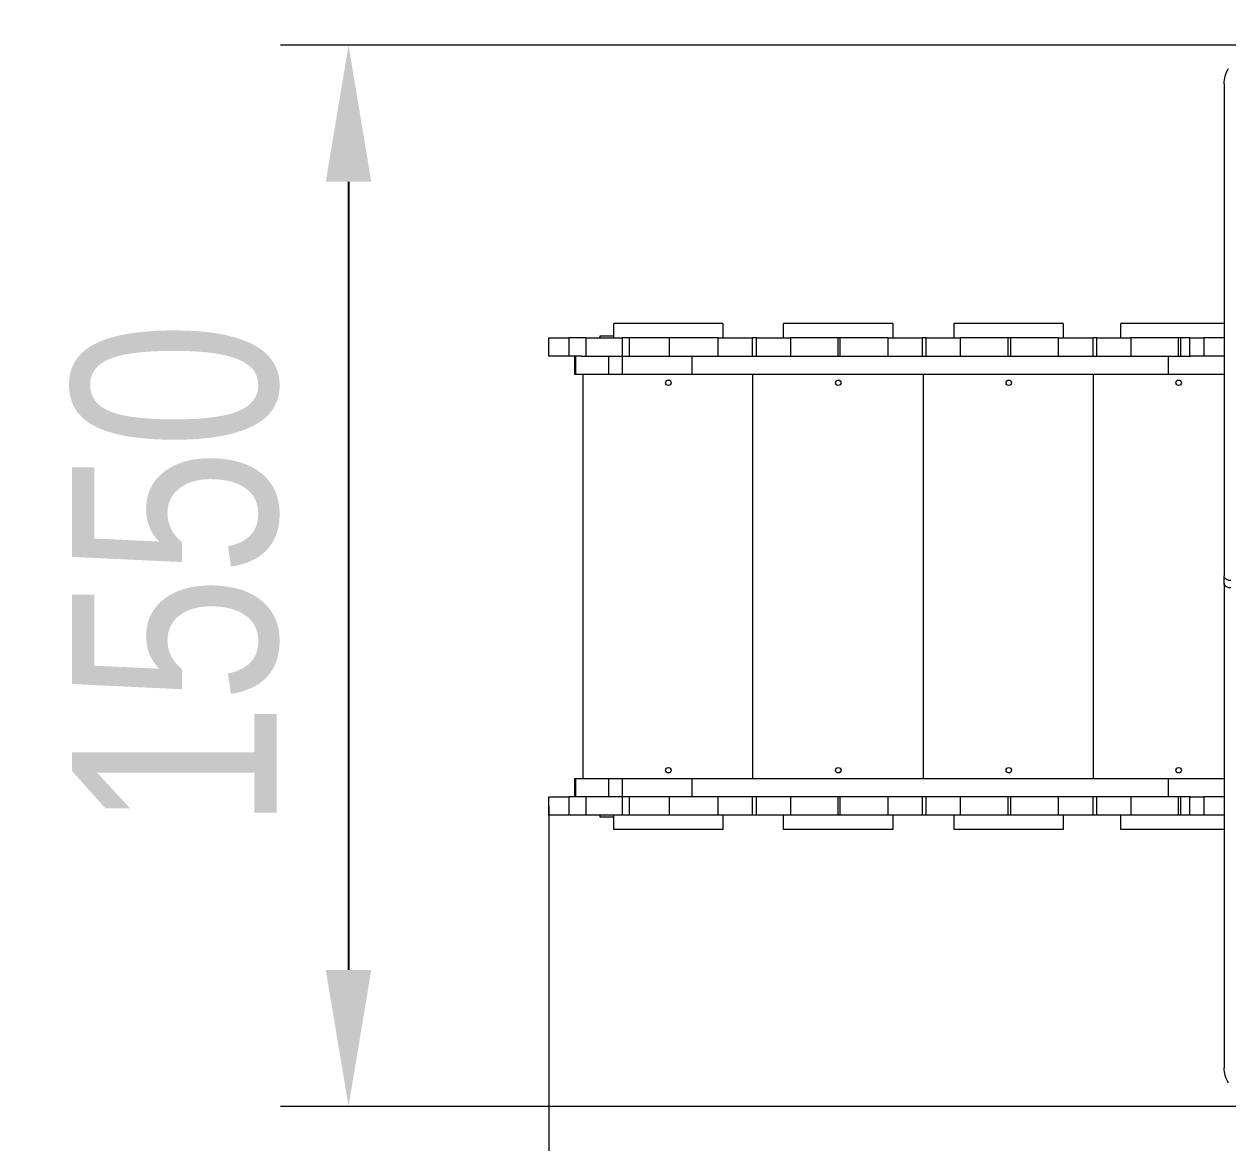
# Model space of a CAD drawing. Header units: millimetres. Extents: x -4298 to 4316, y -3015 to 2346.
# Drawn here: x -2823 to -1058, y -763 to 877 of the extents above; entities that cross this region are included whole.
import ezdxf

# ---------------------------------------------------------------- set-up
doc = ezdxf.new("R2010")
doc.units = ezdxf.units.MM
for name, color, linetype in [('DIKOM_ОБЪЕКТ', 7, 'Continuous'), ('DIKOM_РАЗМЕР_ЗОНА', 7, 'Continuous'), ('DIKOM_РАЗМЕР_ОБЪЕКТА', 7, 'Continuous')]:
    doc.layers.add(name, color=color, linetype=linetype)
doc.styles.add('style1', font='arial.ttf', dxfattribs={"width": 0.8})
doc.dimstyles.new('1-50', dxfattribs={"dimtxt": 300, "dimasz": 200, "dimexe": 100, "dimexo": 0, "dimgap": 100, "dimtad": 1, "dimtxsty": 'style1', "dimcen": 200, "dimclrd": 7, "dimclre": 7, "dimclrt": 7, "dimadec": 1, "dimazin": 2, "dimtfac": 1, "dimtmove": 0, "dimatfit": 2, "dimfxl": 0, "dimlwd": 25, "dimlwe": 18, "dimarcsym": 0})

# ---------------------------------------------------------------- blocks, each defined once
blk = doc.blocks.new('*D0')
at = {"layer": 'Defpoints', "color": 0, "transparency": 16777216}
for p in [(2316.1, 67.7), (-2053.5, -269.5), (2316.1, -1317.9)]:
    blk.add_point(p, dxfattribs=at)
at = {"layer": 'DIKOM_РАЗМЕР_ОБЪЕКТА', "color": 7, "lineweight": 18, "transparency": 16777216}
for p, q in [((2316.1, 67.7), (2316.1, -1417.9)), ((-2053.5, -269.5), (-2053.5, -1417.9))]:
    blk.add_line(p, q, dxfattribs=at)
at = {"layer": 'DIKOM_РАЗМЕР_ОБЪЕКТА', "color": 7, "lineweight": 25, "transparency": 16777216}
blk.add_line((-1853.5, -1317.9), (2116.1, -1317.9), dxfattribs=at)
at = {"layer": 'DIKOM_РАЗМЕР_ОБЪЕКТА', "color": 7, "transparency": 16777216}
for points in [[(-1853.5, -1284.5), (-1853.5, -1351.2), (-2053.5, -1317.9)], [(2116.1, -1284.5), (2116.1, -1351.2), (2316.1, -1317.9)]]:
    blk.add_solid(points, dxfattribs=at)
at = {"layer": 'DIKOM_РАЗМЕР_ОБЪЕКТА', "color": 7, "transparency": 16777216, "insert": (319.3, -1064.7), "char_height": 300, "attachment_point": 5, "style": 'style1'}
blk.add_mtext('4400', dxfattribs=at)
blk = doc.blocks.new('*D1')
at = {"layer": 'Defpoints', "color": 0, "transparency": 16777216}
for p in [(-35.7, 845.8), (-2347.2, -709.8), (-35.7, -709.8)]:
    blk.add_point(p, dxfattribs=at)
at = {"layer": 'DIKOM_РАЗМЕР_ОБЪЕКТА', "color": 7, "lineweight": 18, "transparency": 16777216}
for p, q in [((-35.7, 845.8), (-2447.2, 845.8)), ((-35.7, -709.8), (-2447.2, -709.8))]:
    blk.add_line(p, q, dxfattribs=at)
at = {"layer": 'DIKOM_РАЗМЕР_ОБЪЕКТА', "color": 7, "lineweight": 25, "transparency": 16777216}
blk.add_line((-2347.2, 645.8), (-2347.2, -509.8), dxfattribs=at)
at = {"layer": 'DIKOM_РАЗМЕР_ОБЪЕКТА', "color": 7, "transparency": 16777216}
for points in [[(-2380.6, 645.8), (-2313.9, 645.8), (-2347.2, 845.8)], [(-2380.6, -509.8), (-2313.9, -509.8), (-2347.2, -709.8)]]:
    blk.add_solid(points, dxfattribs=at)
at = {"layer": 'DIKOM_РАЗМЕР_ОБЪЕКТА', "color": 7, "transparency": 16777216, "insert": (-2600.4, 68), "char_height": 300, "attachment_point": 5, "rotation": 90, "style": 'style1'}
blk.add_mtext('1550', dxfattribs=at)
blk = doc.blocks.new('*D2')
at = {"layer": 'Defpoints', "color": 0, "transparency": 16777216}
for p in [(-3553.5, -622.2), (4316.1, -622.2), (4316.1, -2914.9)]:
    blk.add_point(p, dxfattribs=at)
at = {"layer": 'DIKOM_РАЗМЕР_ЗОНА', "color": 7, "lineweight": 18, "transparency": 16777216}
for p, q in [((-3553.5, -622.2), (-3553.5, -3014.9)), ((4316.1, -622.2), (4316.1, -3014.9))]:
    blk.add_line(p, q, dxfattribs=at)
at = {"layer": 'DIKOM_РАЗМЕР_ЗОНА', "color": 7, "lineweight": 25, "transparency": 16777216}
blk.add_line((-3353.5, -2914.9), (4116.1, -2914.9), dxfattribs=at)
at = {"layer": 'DIKOM_РАЗМЕР_ЗОНА', "color": 7, "transparency": 16777216}
for points in [[(-3353.5, -2881.5), (-3353.5, -2948.2), (-3553.5, -2914.9)], [(4116.1, -2881.5), (4116.1, -2948.2), (4316.1, -2914.9)]]:
    blk.add_solid(points, dxfattribs=at)
at = {"layer": 'DIKOM_РАЗМЕР_ЗОНА', "color": 7, "transparency": 16777216, "insert": (330.3, -2661.7), "char_height": 300, "attachment_point": 5, "style": 'style1'}
blk.add_mtext('7900', dxfattribs=at)
blk = doc.blocks.new('*D3')
at = {"layer": 'Defpoints', "color": 0, "transparency": 16777216}
for p in [(2783.8, 2345.8), (-3847.8, -2209.8), (2783.8, -2209.8)]:
    blk.add_point(p, dxfattribs=at)
at = {"layer": 'DIKOM_РАЗМЕР_ЗОНА', "color": 7, "lineweight": 18, "transparency": 16777216}
for p, q in [((2783.8, 2345.8), (-3947.8, 2345.8)), ((2783.8, -2209.8), (-3947.8, -2209.8))]:
    blk.add_line(p, q, dxfattribs=at)
at = {"layer": 'DIKOM_РАЗМЕР_ЗОНА', "color": 7, "lineweight": 25, "transparency": 16777216}
blk.add_line((-3847.8, 2145.8), (-3847.8, -2009.8), dxfattribs=at)
at = {"layer": 'DIKOM_РАЗМЕР_ЗОНА', "color": 7, "transparency": 16777216}
for points in [[(-3881.2, 2145.8), (-3814.5, 2145.8), (-3847.8, 2345.8)], [(-3881.2, -2009.8), (-3814.5, -2009.8), (-3847.8, -2209.8)]]:
    blk.add_solid(points, dxfattribs=at)
at = {"layer": 'DIKOM_РАЗМЕР_ЗОНА', "color": 7, "transparency": 16777216, "insert": (-4101, 68), "char_height": 300, "attachment_point": 5, "rotation": 90, "style": 'style1'}
blk.add_mtext('4550', dxfattribs=at)

msp = doc.modelspace()

# ---------------------------------------------------------------- linework, layer by layer
at = {"layer": 'DIKOM_ОБЪЕКТ', "color": 7, "linetype": 'Continuous', "lineweight": 15}
for p, q in [((-1063.887, 789.256), (-1063.887, 68.007)), ((-1958.481, 417.007), (-1958.481, 438.007)), ((-1798.481, 438.007), (-1958.481, 438.007)), ((-1798.481, 438.007), (-1798.481, 417.007)), ((-1709.481, 417.007), (-1709.481, 438.007)), ((-1549.481, 438.007), (-1709.481, 438.007)), ((-1549.481, 438.007), (-1549.481, 417.007)), ((-1459.481, 417.007), (-1459.481, 438.007)), ((-1299.481, 438.007), (-1459.481, 438.007)), ((-1299.481, 438.007), (-1299.481, 417.007)), ((-1215.26, 417.007), (-1215.26, 438.007)), ((-1063.887, 438.007), (-1215.26, 438.007)), ((-2053.481, 390.007), (-2053.481, 417.007)), ((-2053.481, 417.007), (-2024.352, 417.007)), ((-2024.352, 417.007), (-2024.352, 390.007)), ((-1999.165, 417.007), (-2024.352, 417.007)), ((-1999.165, 390.007), (-1999.165, 417.007)), ((-1999.165, 417.007), (-1946.23, 417.007)), ((-1978.481, 420.007), (-1958.481, 420.007)), ((-1978.481, 417.007), (-1978.481, 420.007)), ((-1946.23, 417.007), (-1946.23, 390.007)), ((-1935.442, 417.007), (-1946.23, 417.007)), ((-1935.442, 390.007), (-1935.442, 417.007)), ((-1876.531, 417.007), (-1935.442, 417.007)), ((-1876.531, 390.007), (-1876.531, 417.007)), ((-1805.481, 417.007), (-1876.531, 417.007)), ((-1805.481, 390.007), (-1805.481, 417.007)), ((-1805.481, 417.007), (-1755.481, 417.007)), ((-1755.481, 417.007), (-1755.481, 390.007)), ((-1749.481, 417.007), (-1755.481, 417.007)), ((-1749.481, 390.007), (-1749.481, 417.007)), ((-1749.481, 417.007), (-1699.481, 417.007)), ((-1699.481, 417.007), (-1699.481, 390.007)), ((-1629.481, 417.007), (-1699.481, 417.007)), ((-1629.481, 390.007), (-1629.481, 417.007)), ((-1626.481, 417.007), (-1629.481, 417.007)), ((-1626.481, 390.007), (-1626.481, 417.007)), ((-1556.481, 417.007), (-1626.481, 417.007)), ((-1556.481, 390.007), (-1556.481, 417.007)), ((-1556.481, 417.007), (-1506.481, 417.007)), ((-1506.481, 417.007), (-1506.481, 390.007)), ((-1500.481, 417.007), (-1506.481, 417.007)), ((-1500.481, 390.007), (-1500.481, 417.007)), ((-1500.481, 417.007), (-1450.481, 417.007)), ((-1450.481, 417.007), (-1450.481, 390.007)), ((-1380.481, 417.007), (-1450.481, 417.007)), ((-1380.481, 390.007), (-1380.481, 417.007)), ((-1376.481, 417.007), (-1380.481, 417.007)), ((-1376.481, 390.007), (-1376.481, 417.007)), ((-1306.481, 417.007), (-1376.481, 417.007)), ((-1306.481, 390.007), (-1306.481, 417.007)), ((-1306.481, 417.007), (-1256.481, 417.007)), ((-1256.481, 417.007), (-1256.481, 390.007)), ((-1250.481, 417.007), (-1256.481, 417.007)), ((-1250.481, 390.007), (-1250.481, 417.007)), ((-1250.481, 417.007), (-1200.481, 417.007)), ((-1200.481, 417.007), (-1200.481, 390.007)), ((-1130.481, 417.007), (-1200.481, 417.007)), ((-1130.481, 390.007), (-1130.481, 417.007)), ((-1127.481, 417.007), (-1130.481, 417.007)), ((-1127.481, 390.007), (-1127.481, 417.007)), ((-1113.939, 417.007), (-1127.481, 417.007)), ((-1113.939, 390.007), (-1113.939, 417.007)), ((-1113.939, 417.007), (-1093.763, 417.007)), ((-1093.763, 417.007), (-1093.763, 390.007)), ((-1063.887, 417.007), (-1093.763, 417.007)), ((-2024.352, 390.007), (-2053.481, 390.007)), ((-2005.835, 390.007), (-2024.352, 390.007)), ((-2015.374, 363.007), (-2015.374, 390.007)), ((-2014.726, 390.007), (-2014.726, 363.007)), ((-2005.835, 390.007), (-1966.068, 390.007)), ((-1966.068, 390.007), (-1966.068, 363.007)), ((-1966.068, 390.007), (-1945.94, 390.007)), ((-1945.94, 390.007), (-1945.94, 363.007)), ((-1945.94, 390.007), (-1844.071, 390.007)), ((-1844.071, 390.007), (-1844.071, 363.007)), ((-1844.071, 390.007), (-1146.026, 390.007)), ((-1146.026, 390.007), (-1146.026, 363.007)), ((-1146.026, 390.007), (-1113.145, 390.007)), ((-1093.763, 390.007), (-1113.145, 390.007)), ((-1063.887, 390.007), (-1093.763, 390.007)), ((-2014.726, 363.007), (-2015.374, 363.007)), ((-1966.068, 363.007), (-2014.726, 363.007)), ((-2003.481, -228.993), (-2003.481, 363.007)), ((-1945.94, 363.007), (-1966.068, 363.007)), ((-1844.071, 363.007), (-1945.94, 363.007)), ((-1146.026, 363.007), (-1844.071, 363.007)), ((-1754.481, -228.993), (-1754.481, 363.007)), ((-1504.481, -228.993), (-1504.481, 363.007)), ((-1255.481, -228.993), (-1255.481, 363.007)), ((-1063.887, 363.007), (-1146.026, 363.007)), ((-1063.887, 57.4), (-1063.887, 68.007)), ((-1063.887, 57.4), (-1063.887, 50.329)), ((-1063.887, 50.329), (-1063.887, -653.242)), ((-2015.374, -255.993), (-2015.374, -228.993)), ((-2015.374, -228.993), (-2014.726, -228.993)), ((-2014.726, -228.993), (-2014.726, -255.993)), ((-2014.726, -228.993), (-1966.068, -228.993)), ((-1966.068, -228.993), (-1966.068, -255.993)), ((-1966.068, -228.993), (-1945.94, -228.993)), ((-1945.94, -228.993), (-1945.94, -255.993)), ((-1945.94, -228.993), (-1844.071, -228.993)), ((-1844.071, -228.993), (-1844.071, -255.993)), ((-1844.071, -228.993), (-1146.026, -228.993)), ((-1146.026, -228.993), (-1146.026, -255.993)), ((-1146.026, -228.993), (-1063.887, -228.993)), ((-2053.481, -282.993), (-2053.481, -255.993)), ((-2053.481, -255.993), (-2024.352, -255.993)), ((-2024.352, -255.993), (-2024.352, -282.993)), ((-2005.835, -255.993), (-2024.352, -255.993)), ((-1966.068, -255.993), (-2005.835, -255.993)), ((-1999.165, -282.993), (-1999.165, -255.993)), ((-1945.94, -255.993), (-1966.068, -255.993)), ((-1946.23, -255.993), (-1946.23, -282.993)), ((-1844.071, -255.993), (-1945.94, -255.993)), ((-1935.442, -282.993), (-1935.442, -255.993)), ((-1876.531, -282.993), (-1876.531, -255.993)), ((-1146.026, -255.993), (-1844.071, -255.993)), ((-1805.481, -282.993), (-1805.481, -255.993)), ((-1755.481, -255.993), (-1755.481, -282.993)), ((-1749.481, -282.993), (-1749.481, -255.993)), ((-1699.481, -255.993), (-1699.481, -282.993)), ((-1629.481, -282.993), (-1629.481, -255.993)), ((-1626.481, -282.993), (-1626.481, -255.993)), ((-1556.481, -282.993), (-1556.481, -255.993)), ((-1506.481, -255.993), (-1506.481, -282.993)), ((-1500.481, -282.993), (-1500.481, -255.993)), ((-1450.481, -255.993), (-1450.481, -282.993)), ((-1380.481, -282.993), (-1380.481, -255.993)), ((-1376.481, -282.993), (-1376.481, -255.993)), ((-1306.481, -282.993), (-1306.481, -255.993)), ((-1256.481, -255.993), (-1256.481, -282.993)), ((-1250.481, -282.993), (-1250.481, -255.993)), ((-1200.481, -255.993), (-1200.481, -282.993)), ((-1113.145, -255.993), (-1146.026, -255.993)), ((-1130.481, -282.993), (-1130.481, -255.993)), ((-1127.481, -282.993), (-1127.481, -255.993)), ((-1113.939, -282.993), (-1113.939, -255.993)), ((-1113.145, -255.993), (-1093.763, -255.993)), ((-1093.763, -255.993), (-1093.763, -282.993)), ((-1063.887, -255.993), (-1093.763, -255.993)), ((-2024.352, -282.993), (-2053.481, -282.993)), ((-1999.165, -282.993), (-2024.352, -282.993)), ((-1946.23, -282.993), (-1999.165, -282.993)), ((-1978.481, -285.993), (-1978.481, -282.993)), ((-1958.481, -285.993), (-1978.481, -285.993)), ((-1958.481, -303.993), (-1958.481, -282.993)), ((-1935.442, -282.993), (-1946.23, -282.993)), ((-1876.531, -282.993), (-1935.442, -282.993)), ((-1805.481, -282.993), (-1876.531, -282.993)), ((-1755.481, -282.993), (-1805.481, -282.993)), ((-1798.481, -282.993), (-1798.481, -303.993)), ((-1749.481, -282.993), (-1755.481, -282.993)), ((-1699.481, -282.993), (-1749.481, -282.993)), ((-1709.481, -303.993), (-1709.481, -282.993)), ((-1629.481, -282.993), (-1699.481, -282.993)), ((-1626.481, -282.993), (-1629.481, -282.993)), ((-1556.481, -282.993), (-1626.481, -282.993)), ((-1506.481, -282.993), (-1556.481, -282.993)), ((-1549.481, -282.993), (-1549.481, -303.993)), ((-1500.481, -282.993), (-1506.481, -282.993)), ((-1450.481, -282.993), (-1500.481, -282.993)), ((-1459.481, -303.993), (-1459.481, -282.993)), ((-1380.481, -282.993), (-1450.481, -282.993)), ((-1376.481, -282.993), (-1380.481, -282.993)), ((-1306.481, -282.993), (-1376.481, -282.993)), ((-1256.481, -282.993), (-1306.481, -282.993)), ((-1299.481, -282.993), (-1299.481, -303.993)), ((-1250.481, -282.993), (-1256.481, -282.993)), ((-1200.481, -282.993), (-1250.481, -282.993)), ((-1215.26, -303.993), (-1215.26, -282.993)), ((-1130.481, -282.993), (-1200.481, -282.993)), ((-1127.481, -282.993), (-1130.481, -282.993)), ((-1113.939, -282.993), (-1127.481, -282.993)), ((-1093.763, -282.993), (-1113.939, -282.993)), ((-1063.887, -282.993), (-1093.763, -282.993)), ((-1798.481, -303.993), (-1958.481, -303.993)), ((-1549.481, -303.993), (-1709.481, -303.993)), ((-1299.481, -303.993), (-1459.481, -303.993)), ((-1063.887, -303.993), (-1215.26, -303.993))]:
    msp.add_line(p, q, dxfattribs=at)
at = {"layer": 'DIKOM_ОБЪЕКТ', "color": 7, "linetype": 'Continuous', "lineweight": 15, "flags": 128}
for points in [[(-1063.887, 789.256), (-1063.784, 792.121), (-1063.476, 794.979), (-1062.964, 797.822), (-1062.249, 800.643), (-1061.333, 803.435), (-1060.218, 806.19), (-1058.907, 808.902), (-1057.404, 811.564)], [(-1053.887, 60.936), (-1055.31, 61.008), (-1056.704, 61.222), (-1058.041, 61.575), (-1059.293, 62.058), (-1060.436, 62.663), (-1061.444, 63.376), (-1062.299, 64.184), (-1062.983, 65.069), (-1063.482, 66.015), (-1063.785, 67), (-1063.887, 68.007)], [(-1053.887, 50.329), (-1055.31, 50.401), (-1056.704, 50.615), (-1058.041, 50.968), (-1059.293, 51.452), (-1060.436, 52.056), (-1061.444, 52.77), (-1062.299, 53.577), (-1062.983, 54.463), (-1063.482, 55.408), (-1063.785, 56.394), (-1063.887, 57.4)], [(-1057.404, -675.55), (-1058.907, -672.889), (-1060.218, -670.177), (-1061.333, -667.421), (-1062.249, -664.629), (-1062.964, -661.808), (-1063.476, -658.965), (-1063.784, -656.107), (-1063.887, -653.242)]]:
    msp.add_lwpolyline(points, dxfattribs=at)
at = {"layer": 'DIKOM_ОБЪЕКТ', "color": 7, "linetype": 'Continuous', "lineweight": 15}
for centre in [(-1878.481, 351.007), (-1629.481, 351.007), (-1379.481, 351.007), (-1130.481, 351.007), (-1878.481, -216.993), (-1629.481, -216.993), (-1379.481, -216.993), (-1130.481, -216.993)]:
    msp.add_circle(centre, 4, dxfattribs=at)
msp.add_arc((-1058.278, 50.206), 5.623, 139.403851, 178.743363, dxfattribs=at)

# ---------------------------------------------------------------- dimensions: what is measured, and where the dimension line sits
at = {"layer": 'DIKOM_РАЗМЕР_ЗОНА'}
dim = msp.add_linear_dim(base=(-3847.821, -2209.811), p1=(2783.752, 2345.824), p2=(2783.752, -2209.811), angle=90, text='4550', dimstyle='1-50', dxfattribs=at)
dim.commit()
dim.dimension.update_dxf_attribs({"geometry": '*D3', "text_midpoint": (-3847.821, 68.007), "dimtype": 160})
dim = msp.add_linear_dim(base=(4316.081, -2914.878), p1=(-3553.481, -622.199), p2=(4316.081, -622.199), text='7900', dimstyle='1-50', dxfattribs=at)
dim.commit()
dim.dimension.update_dxf_attribs({"geometry": '*D2', "text_midpoint": (330.252, -2914.878), "dimtype": 160})
at = {"layer": 'DIKOM_РАЗМЕР_ОБЪЕКТА'}
dim = msp.add_linear_dim(base=(-2347.248, -709.811), p1=(-35.748, 845.824), p2=(-35.748, -709.811), angle=90, text='1550', dimstyle='1-50', dxfattribs=at)
dim.commit()
dim.dimension.update_dxf_attribs({"geometry": '*D1', "text_midpoint": (-2347.248, 68.007), "dimtype": 160})
dim = msp.add_linear_dim(base=(2316.081, -1317.855), p1=(-2053.481, -269.493), p2=(2316.081, 67.738), text='4400', dimstyle='1-50', dxfattribs=at)
dim.commit()
dim.dimension.update_dxf_attribs({"geometry": '*D0', "text_midpoint": (319.252, -1317.855), "dimtype": 160})

doc.saveas('drawing.dxf')
